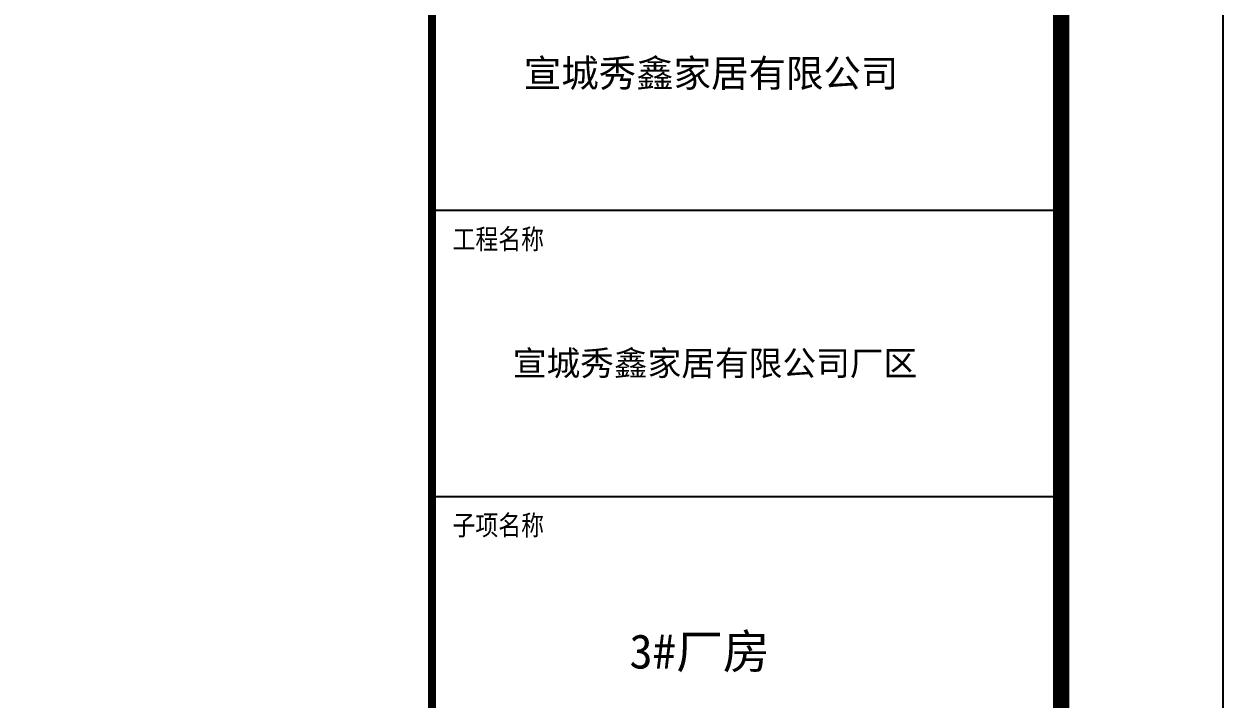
# Model space of a CAD drawing. Extents: x -21908402 to 2165534, y 88493 to 5079726.
# Drawn here: x 2050417 to 2061534, y 352062 to 358318 of the extents above; entities that cross this region are included whole.
import ezdxf

# ---------------------------------------------------------------- set-up
doc = ezdxf.new("R2010")
doc.units = 0
doc.header["$LTSCALE"] = 1000
for name, color, linetype in [('1', 140, 'Continuous'), ('PP-PM-TK', 7, 'Continuous'), ('PUB_TEXT', 7, 'Continuous'), ('PUB_TITLE', 4, 'Continuous')]:
    doc.layers.add(name, color=color, linetype=linetype)
doc.styles.add('-黑体', font='simhei.ttf', dxfattribs={"width": 0.8})
doc.styles.add('TQ', font='txt.shx', dxfattribs={"width": 0.8, "bigfont": 'hztxt.shx'})

# ---------------------------------------------------------------- blocks, each defined once
blk = doc.blocks.new('tk')
at = {"layer": '1'}
for p, q in [((1742537, 356592), (1748371, 356592)), ((1742537, 353940), (1748371, 353940))]:
    blk.add_line(p, q, dxfattribs=at)
at = {"layer": 'PP-PM-TK', "color": 4, "const_width": 74.2}
blk.add_lwpolyline([(1742537, 401993), (1742537, 341993)], dxfattribs=at)
at = {"layer": 'PUB_TEXT', "color": 2, "style": 'TQ'}
for s, p in [('工程名称', (1742727, 356211)), ('子项名称', (1742727, 353559))]:
    blk.add_text(s, height=212.1, dxfattribs=at).set_placement(p)
at = {"layer": 'PUB_TITLE', "color": 255, "style": '-黑体'}
for s, height, p in [('宣城秀鑫家居有限公司', 254.6, (1743388, 357735)), ('宣城秀鑫家居有限公司厂区', 229.1, (1743286, 355060)), ('3#厂房', 318.2, (1744367, 352344))]:
    blk.add_text(s, height=height, dxfattribs=at).set_placement(p)

msp = doc.modelspace()

# ---------------------------------------------------------------- linework, layer by layer
at = {"layer": 'PUB_TITLE'}
msp.add_lwpolyline([(1972434, 340493), (2061534, 340493), (2061534, 403493), (1972434, 403493)], close=True, dxfattribs=at)
at = {"layer": 'PUB_TITLE', "const_width": 150}
msp.add_lwpolyline([(1976184, 341993), (2060034, 341993), (2060034, 401993), (1976184, 401993)], close=True, dxfattribs=at)

# ---------------------------------------------------------------- block references
msp.add_blockref('tk', (311663, 0))

doc.saveas('drawing.dxf')
